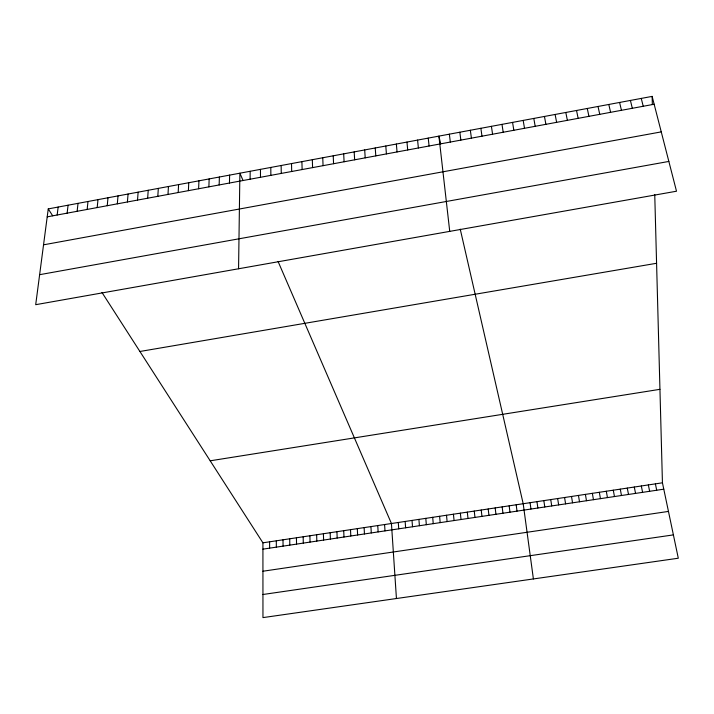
<?xml version="1.0" encoding="UTF-8"?>
<svg xmlns="http://www.w3.org/2000/svg" width="714" height="714" viewBox="0 0 714 714"><rect width="100%" height="100%" fill="white"/><g stroke="black" fill="none" stroke-linecap="round" stroke-linejoin="round"><path stroke-width="1.07" d="M260.476 177.286L260.476 169.361M250.114 179.205L250.168 171.28M238.565 268.767L239.886 173.199L243.037 180.472M229.462 183.034L229.622 175.108M219.162 184.944L219.376 177.018M208.89 186.854L209.148 178.919M198.626 188.755L198.938 180.82M188.398 190.656L188.755 182.722M178.179 192.548L178.589 184.614M167.986 194.44L168.442 186.506M157.812 196.332L158.321 188.389M147.655 198.215L148.217 190.272M137.516 200.098L138.132 192.155M127.404 201.973L128.065 194.029M117.31 203.847L118.015 195.895M107.234 205.712L107.992 197.769M97.184 207.578L97.988 199.634M87.144 209.443L88 201.491M77.13 211.299L78.031 203.347M67.134 213.156L68.08 205.204M57.165 215.003L58.155 207.051M48.249 208.899L35.7 304.691L676.506 191.218L652.132 96.39L48.249 208.899L52.684 215.798M47.204 216.851L654.149 104.244M43.536 244.831L661.253 131.885M39.627 274.685L668.848 161.435M139.908 351.484L656.585 263.279M210.193 460.807L659.95 389.326M101.959 292.445L262.922 542.818L662.44 482.807L654.747 194.529M262.922 549.146L663.779 489.179M262.93 571.227L668.456 511.42M262.948 594.494L673.391 534.893M278.049 261.413L391.442 523.514L396.44 598.519M641.261 98.416L643.225 106.27M630.417 100.433L632.318 108.287M619.6 102.45L621.439 110.313M440.663 143.809L438.905 136.115L449.731 231.372M460.235 229.14L523.192 503.727L533.394 578.938M608.801 104.467L610.586 112.321M598.02 106.475L599.751 114.338M587.265 108.474L588.934 116.337M662.44 482.807L678.3 558.223L262.957 617.61L262.922 542.818M655.39 483.869L656.71 490.232M576.528 110.474L578.144 118.345M648.348 484.922L649.642 491.294M641.324 485.984L642.591 492.348M565.809 112.473L567.371 120.345M634.3 487.037L635.54 493.401M627.285 488.09L628.507 494.454M555.117 114.463L556.625 122.335M620.288 489.144L621.475 495.507M613.29 490.188L614.459 496.551M544.452 116.453L545.898 124.325M606.302 491.241L607.453 497.604M533.804 118.435L535.188 126.316M599.332 492.285L600.447 498.649M592.361 493.338L593.459 499.693M523.175 120.416L524.504 128.297M585.4 494.383L586.48 500.737M578.456 495.427L579.509 501.781M512.563 122.397L513.839 130.269M571.512 496.462L572.539 502.826M564.587 497.506L565.586 503.87M501.978 124.361L503.2 132.251M557.661 498.55L558.643 504.905M550.753 499.586L551.708 505.94M491.411 126.333L492.58 134.214M543.845 500.621L544.782 506.976M536.955 501.656L537.865 508.011M480.87 128.297L481.986 136.187M530.065 502.692L530.948 509.046M470.347 130.26L471.41 138.15M516.177 504.78L517.007 511.135M509.162 505.833L509.983 512.188M459.843 132.215L460.851 140.105M502.165 506.886L502.959 513.232M495.177 507.931L495.944 514.285M449.365 134.17L450.311 142.059M488.197 508.984L488.947 515.329M481.227 510.028L481.95 516.374M474.266 511.072L474.962 517.427M428.239 138.105L429.078 145.995M467.313 512.116L467.991 518.462M460.369 513.161L461.021 519.506M417.592 140.087L418.377 147.985M453.435 514.205L454.068 520.551M446.509 515.24L447.116 521.586M406.971 142.068L407.703 149.967M439.601 516.284L440.181 522.63M432.693 517.32L433.246 523.665M396.368 144.041L397.046 151.939M425.794 518.355L426.329 524.701M418.904 519.39L419.413 525.736M385.792 146.013L386.417 153.912M412.023 520.426L412.513 526.762M405.15 521.452L405.623 527.798M375.234 147.977L375.805 155.884M398.296 522.487L398.733 528.824M364.693 149.94L365.211 157.848M384.596 524.54L384.998 530.886M377.76 525.566L378.134 531.903M354.18 151.903L354.644 159.811M370.932 526.593L371.289 532.93M364.122 527.619L364.452 533.956M343.684 153.858L344.094 161.766M357.312 528.646L357.616 534.973M350.512 529.663L350.797 536M333.215 155.804L333.572 163.72M343.72 530.681L343.987 537.017M322.755 157.758L323.067 165.666M336.937 531.698L337.178 538.035M330.163 532.715L330.386 539.052M312.33 159.695L312.58 167.612M323.397 533.733L323.603 540.07M316.65 534.75L316.82 541.078M652.132 96.39L652.346 104.53M301.915 161.641L302.12 169.557M309.903 535.759L310.054 542.096M303.164 536.776L303.298 543.104M291.526 163.577L291.678 171.494M296.435 537.785L296.542 544.113M289.714 538.793L289.804 545.121M281.155 165.505L281.254 173.431M283.003 539.802L283.065 546.13M276.3 540.81L276.345 547.138M270.811 167.433L270.856 175.358M269.606 541.819L269.624 548.138"/></g></svg>
